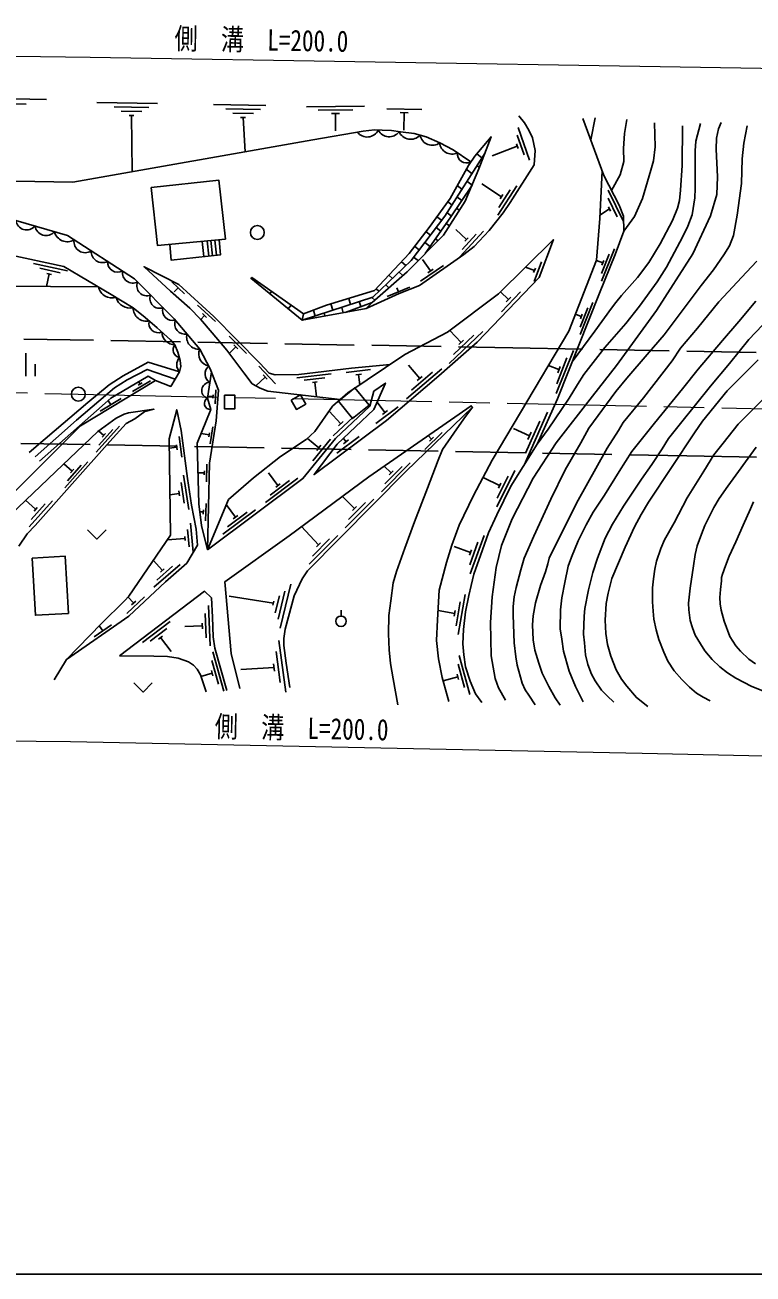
# Model space of a CAD drawing. Units: millimetres at full size, sheet at 1:1000; details may follow other scales. Extents: x 40000 to 680000, y 20000 to 380000.
# Drawn here: x 472705 to 535488, y 205000 to 312800 of the extents above; entities that cross this region are included whole.
import ezdxf
from ezdxf.enums import TextEntityAlignment as Align

# ---------------------------------------------------------------- set-up
doc = ezdxf.new("R2010")
doc.units = ezdxf.units.MM
doc.header["$LTSCALE"] = 1000
doc.linetypes.add('CHAIN', pattern=[18.5, 12, -1.5, 3.5, -1.5])
doc.linetypes.add('DASHED', pattern=[7.5, 6, -1.5])
for name, color, linetype, lineweight in [('M-BGD', 7, 'Continuous', 25), ('M-BMK', 2, 'CHAIN', 13), ('M-BMK-SRVR', 3, 'Continuous', 25), ('M-STR-HTXT', 7, 'Continuous', 13), ('M-TTL-BAND', 7, 'Continuous', 25)]:
    doc.layers.add(name, color=color, linetype=linetype, lineweight=lineweight)
doc.styles.add('ＭＳ ゴシック', font='')
doc.styles.get('ＭＳ ゴシック').set_extended_font_data('MS Gothic')

msp = doc.modelspace()

# ---------------------------------------------------------------- linework, layer by layer
at = {"layer": 'M-BGD'}
for p, q in [((468107, 306518), (474545, 306370)), ((472816, 305960), (469816, 306029)), ((478890, 306107), (484144, 306033)), ((483395, 305683), (480395, 305726)), ((482790, 305332), (480990, 305357)), ((488948, 305931), (493462, 305857)), ((493022, 305504), (490022, 305553)), ((492416, 305154), (490616, 305183)), ((501976, 305784), (496976, 305745)), ((500978, 305477), (497978, 305453)), ((499830, 305168), (499130, 305162)), ((499480, 305165), (499492, 303665)), ((506914, 305508), (503914, 305549)), ((505760, 305224), (505060, 305233)), ((505410, 305228), (505390, 303728)), ((482095, 304982), (481675, 304988)), ((481885, 304985), (481954, 300147)), ((491720, 304805), (491300, 304812)), ((491510, 304808), (491683, 301866)), ((521864, 304796), (521490, 302877)), ((515742, 301591), (515146, 303290)), ((516223, 301124), (515231, 303955)), ((515161, 302341), (513007, 301513)), ((515230, 302143), (515092, 302539)), ((511662, 301678), (512110, 301343)), ((510762, 300353), (511249, 299988)), ((511680, 300666), (511901, 300500)), ((509980, 298940), (510389, 298634)), ((510819, 299311), (511255, 298985)), ((513792, 297979), (512104, 299084)), ((513486, 296393), (515108, 298916)), ((509167, 297550), (509528, 297280)), ((509958, 297957), (510370, 297649)), ((510812, 298317), (510929, 298230)), ((513558, 297060), (514532, 298574)), ((513679, 297802), (513906, 298156)), ((523776, 296241), (522990, 297860)), ((524308, 295832), (522998, 298531)), ((509098, 296603), (509486, 296312)), ((509928, 296981), (510158, 296809)), ((523113, 296920), (522288, 296398)), ((523205, 296731), (523022, 297109)), ((508234, 296249), (508637, 295948)), ((509030, 295654), (509301, 295452)), ((507290, 294958), (507671, 294672)), ((508111, 294343), (508324, 294184)), ((508154, 295310), (508571, 294999)), ((510785, 294288), (509852, 295140)), ((510218, 292776), (512239, 294992)), ((510400, 293421), (511613, 294751)), ((510644, 294133), (510927, 294443)), ((487974, 294127), (488118, 292805)), ((488422, 294171), (488565, 292854)), ((488735, 294201), (488877, 292888)), ((489082, 294234), (489224, 292925)), ((506315, 293689), (506706, 293397)), ((507189, 294034), (507651, 293688)), ((522419, 290698), (523541, 293480)), ((476383, 291588), (473451, 292218)), ((505184, 292371), (505546, 292031)), ((506223, 292759), (506612, 292468)), ((507668, 291570), (506985, 292556)), ((516608, 290673), (517240, 292358)), ((522535, 292268), (522001, 292484)), ((522421, 291344), (523094, 293013)), ((522457, 292073), (522614, 292463)), ((475734, 291420), (473974, 291799)), ((474791, 291316), (474557, 290227)), ((474996, 291272), (474586, 291361)), ((504090, 291203), (504388, 290923)), ((504967, 291477), (505283, 291180)), ((506818, 290689), (508791, 292056)), ((507438, 291410), (507898, 291729)), ((516643, 291621), (515883, 291905)), ((516570, 291424), (516717, 291817)), ((486448, 289598), (485370, 290641)), ((485909, 290119), (485575, 289774)), ((502996, 290035), (503231, 289815)), ((503810, 290369), (504079, 290116)), ((503941, 289378), (505883, 290178)), ((504912, 289778), (504775, 290111)), ((493974, 289801), (493816, 289609)), ((500623, 289195), (500778, 288679)), ((501538, 288929), (501669, 288494)), ((502625, 289286), (502875, 289052)), ((514403, 289104), (513719, 289760)), ((513789, 288030), (515450, 289763)), ((514209, 288902), (514597, 289306)), ((489127, 287195), (487573, 288608)), ((488370, 287559), (488007, 287889)), ((495656, 288615), (495403, 288307)), ((496722, 287862), (496616, 287312)), ((497585, 288187), (497737, 287680)), ((498497, 287930), (498574, 287675)), ((499093, 288727), (499258, 288180)), ((500018, 288429), (500156, 287969)), ((502649, 288852), (500304, 287996)), ((500916, 288220), (500948, 288115)), ((520680, 287644), (520179, 287844)), ((520569, 286719), (521236, 288391)), ((520570, 286073), (521682, 288859)), ((520602, 287449), (520758, 287839)), ((488188, 287724), (487877, 287381)), ((496977, 287430), (496992, 287381)), ((491797, 284441), (490326, 285940)), ((509294, 283596), (512191, 286354)), ((510329, 285409), (509349, 286439)), ((509667, 284365), (511405, 286019)), ((490890, 285022), (490327, 284470)), ((491062, 284848), (490718, 285197)), ((510126, 285216), (510532, 285602)), ((518512, 280994), (519994, 284710)), ((472790, 282481), (472790, 284474)), ((473590, 282481), (473590, 283527)), ((518557, 281838), (519447, 284067)), ((494319, 281827), (492863, 283341)), ((493588, 282241), (493248, 282594)), ((499119, 282694), (496140, 282336)), ((502488, 283053), (500402, 282811)), ((501723, 282662), (501236, 282606)), ((501479, 282634), (501582, 281755)), ((505615, 280543), (508665, 283131)), ((506751, 282294), (505781, 283438)), ((506030, 281289), (507860, 282842)), ((506538, 282113), (506965, 282476)), ((518751, 283052), (517850, 283412)), ((518647, 282792), (518855, 283312)), ((481976, 281168), (483515, 282102)), ((482457, 281705), (482816, 281923)), ((482636, 281814), (482518, 282009)), ((493418, 282417), (492621, 281651)), ((498555, 282354), (496768, 282140)), ((497902, 282004), (497485, 281954)), ((497694, 281979), (497845, 280717)), ((479200, 279483), (480995, 280572)), ((480098, 280028), (479880, 280387)), ((488922, 280728), (488464, 280758)), ((488913, 280588), (488931, 280868)), ((489092, 280116), (489171, 281313)), ((499954, 278383), (498925, 279475)), ((502970, 278394), (504891, 279833)), ((503751, 279354), (503071, 280261)), ((503527, 279186), (503975, 279521)), ((515745, 274823), (517780, 279390)), ((478850, 275941), (480865, 278164)), ((499286, 277342), (501033, 278988)), ((499750, 278191), (500158, 278575)), ((515878, 275859), (517099, 278599)), ((479502, 277375), (479053, 277782)), ((479075, 276547), (480284, 277880)), ((479361, 277219), (479643, 277531)), ((486222, 275497), (485989, 277282)), ((488580, 277417), (487896, 277529)), ((488552, 277245), (488608, 277590)), ((488666, 276643), (488908, 278124)), ((498053, 276306), (497055, 277116)), ((497529, 275185), (499042, 277048)), ((499612, 275855), (501533, 277294)), ((500393, 276814), (500162, 277123)), ((507181, 276162), (508693, 277620)), ((507771, 277064), (507482, 277363)), ((507594, 276894), (507947, 277234)), ((516215, 277351), (514845, 277962)), ((516072, 277031), (516357, 277671)), ((485808, 276350), (485144, 276264)), ((485835, 276142), (485781, 276559)), ((497876, 276089), (498229, 276523)), ((500169, 276646), (500617, 276982)), ((476775, 274303), (476062, 274936)), ((476139, 272862), (478130, 275106)), ((503445, 272514), (505908, 275001)), ((476357, 273470), (477552, 274817)), ((476636, 274146), (476915, 274460)), ((486826, 270984), (486367, 273949)), ((488166, 274140), (487635, 274152)), ((488162, 273965), (488171, 274314)), ((488359, 273385), (488394, 274884)), ((494522, 273061), (493716, 274144)), ((504293, 274137), (503694, 274731)), ((503746, 273201), (505223, 274694)), ((504120, 273963), (504465, 274312)), ((513399, 271209), (514945, 274349)), ((513439, 271970), (514367, 273854)), ((486437, 271531), (486162, 273310)), ((493442, 271583), (496248, 273674)), ((493842, 272218), (495526, 273472)), ((494326, 272915), (494719, 273208)), ((513634, 273045), (512288, 273707)), ((513526, 272825), (513742, 273264)), ((473621, 271001), (472742, 271777)), ((473078, 269480), (475063, 271729)), ((486003, 272375), (485197, 272250)), ((486036, 272168), (485971, 272583)), ((501126, 271066), (500060, 272122)), ((500321, 269401), (502783, 271888)), ((473250, 270128), (474441, 271478)), ((473482, 270844), (473760, 271159)), ((488087, 270769), (487792, 270776)), ((488083, 270594), (488091, 270944)), ((488280, 270014), (488315, 271513)), ((489777, 268852), (492584, 270943)), ((490858, 270331), (490059, 271403)), ((490177, 269487), (491861, 270742)), ((500600, 270109), (502078, 271601)), ((500953, 270892), (501298, 271240)), ((487201, 267299), (486985, 269790)), ((490661, 270184), (491054, 270477)), ((498013, 267922), (496558, 269502)), ((486495, 268493), (485001, 268363)), ((486510, 268318), (486480, 268667)), ((486859, 267771), (486729, 269266)), ((497208, 266256), (499670, 268744)), ((497487, 266965), (498965, 268457)), ((511098, 265435), (512292, 268725)), ((497840, 267748), (498185, 268096)), ((511131, 267285), (509721, 267797)), ((511047, 267055), (511215, 267515)), ((511055, 266196), (511771, 268169)), ((484553, 265715), (483772, 266611)), ((483818, 264277), (486078, 266249)), ((484072, 264897), (485429, 266081)), ((484395, 265577), (484712, 265853)), ((495636, 264539), (494705, 260731)), ((481492, 262001), (483023, 263438)), ((482073, 262917), (481592, 263429)), ((481894, 262749), (482252, 263084)), ((494122, 262892), (490320, 263509)), ((494080, 262722), (494163, 263062)), ((494293, 262078), (494649, 263535)), ((494524, 261506), (495118, 263935)), ((510067, 260191), (510653, 263641)), ((488336, 259900), (488256, 261998)), ((488662, 259212), (488529, 262709)), ((499958, 261787), (499958, 262296)), ((509768, 262017), (508327, 262262)), ((509727, 261775), (509810, 262258)), ((509888, 260931), (510240, 263002)), ((478679, 259997), (480154, 261028)), ((479417, 260513), (479142, 260906)), ((485227, 261312), (482839, 259496)), ((487996, 260938), (486497, 260881)), ((488005, 260693), (487986, 261183)), ((484931, 260710), (483498, 259620)), ((484564, 260053), (484229, 259799)), ((484397, 259926), (485304, 258732)), ((494723, 256055), (494353, 258730)), ((495203, 255213), (494586, 259670)), ((489394, 255917), (488826, 257939)), ((489843, 255316), (488897, 258686)), ((494224, 257031), (494138, 257655)), ((511072, 255015), (510161, 258394)), ((488850, 256855), (487875, 256581)), ((488917, 256619), (488784, 257091)), ((494181, 257343), (491313, 257169)), ((510101, 256312), (509973, 256785)), ((510600, 255613), (510054, 257640)), ((510037, 256548), (508768, 256206))]:
    msp.add_line(p, q, dxfattribs=at)
for points in [[(446199, 306950), (453153, 302380), (457083, 300666), (458512, 299928), (459679, 298928), (463089, 291231), (466559, 290297), (479052, 290188)], [(502122, 288333), (504981, 289611), (506717, 290327), (510543, 292977), (511450, 293682), (512721, 295075), (513935, 296579), (514549, 297492), (516627, 300722), (516700, 301960), (516460, 303050), (516147, 303725), (515786, 304354), (515306, 304960)], [(514135, 254513), (513552, 255578), (513253, 256403), (512912, 258364), (512855, 261235), (512998, 263448), (513340, 265978), (513795, 267882), (514706, 270178), (516541, 273674), (518506, 276737), (521634, 280759), (523714, 283398), (527156, 288144), (530301, 293042), (531822, 296325), (532357, 298173), (532428, 299699), (532322, 302076), (532350, 303036), (532512, 303846), (532745, 304377)], [(534987, 304085), (534697, 302607), (534568, 301257), (534484, 299110), (534124, 296378), (533803, 294644), (533468, 293733), (532965, 292959), (532082, 291665), (531017, 290330), (529304, 288025), (527814, 286066), (526350, 284356), (524617, 282306), (523670, 281153), (521337, 277992), (520650, 276726), (519299, 274405), (518046, 271889), (516595, 268677), (515756, 266776), (515460, 265776), (515060, 264255), (514898, 263432), (514819, 262612), (514819, 261863), (514888, 259464), (515031, 258257), (515154, 257543), (515583, 255981), (515849, 255420), (516145, 254952), (516702, 254129)], [(530960, 304287), (530551, 302775), (530487, 301943), (530487, 300122), (530515, 298683), (530458, 297880), (530243, 296425), (529870, 295436), (529411, 294475), (528025, 291903), (527229, 290641), (525686, 288544), (524531, 287024), (522722, 284964), (520899, 282644), (520361, 281784), (519644, 280587), (517835, 277917), (516878, 276628)], [(529410, 304102), (529367, 300684), (529224, 298543), (529153, 297650), (528985, 296986), (528560, 295933), (527487, 293909), (526504, 292307), (525530, 291006), (524138, 289462), (523651, 288860), (523279, 288356), (521852, 286361), (519888, 283716)], [(520804, 304716), (522633, 299813), (523959, 297243), (524306, 296293), (524360, 294999)], [(524595, 304637), (524410, 303444), (524330, 302145), (524357, 301032), (524039, 299866), (523296, 298528)], [(527006, 304355), (527049, 302271), (526896, 301071), (526689, 300280), (525946, 297836), (525280, 296276), (524360, 294999)], [(466982, 299397), (476844, 299245), (497531, 302899), (501882, 303647), (502847, 303746), (503521, 303708), (504311, 303679), (505091, 303573), (506261, 303427), (507301, 303138), (508476, 302637), (509622, 302012), (511158, 300992)], [(512378, 301764), (508911, 296310), (506002, 292468), (502707, 289313), (496616, 287312)], [(522483, 300217), (522273, 296104), (522006, 292494), (519597, 286362), (515447, 279356), (513006, 275250), (511390, 272201), (510149, 269631), (509522, 267915), (509044, 266395), (508424, 264007), (508283, 261464), (508197, 259677), (508353, 258102), (508691, 256483), (509264, 254399)], [(511255, 298986), (509373, 296142), (507229, 293086)], [(467182, 298495), (469427, 297966), (471920, 295923), (476359, 294627), (482144, 290888), (485560, 287449), (487779, 284807), (488681, 283122), (489379, 281278), (489205, 278636), (488606, 274973), (488431, 267512)], [(524360, 294999), (523606, 292998), (522254, 289647), (518619, 280534), (516878, 276628), (514613, 272996), (513400, 270534), (512681, 268955), (512169, 267506), (511403, 265397), (511186, 264422), (510975, 263555), (510686, 262161), (510527, 260616), (510477, 259388), (510556, 258451), (510707, 257397), (511105, 256169), (511560, 255071), (512102, 254327)], [(468179, 294010), (468588, 293761), (469233, 293543), (471245, 293000), (476046, 291967), (480128, 289551), (482035, 288390), (483076, 287559), (484117, 286666), (485267, 285634), (485632, 285207), (485888, 284562), (486083, 283836), (486153, 283316), (486036, 282865), (485275, 281600), (483962, 282128), (477482, 278194), (474154, 274875), (466165, 266913), (465333, 262968), (464865, 260883), (464226, 256586)], [(485193, 293859), (485318, 292502), (489574, 292963), (489448, 294269)], [(535805, 292406), (534939, 291471), (532543, 288898), (530700, 286644), (529229, 284918), (528509, 283812), (526057, 280615), (524288, 278502), (523877, 277790), (522913, 276286), (520254, 271527), (517909, 266781), (517783, 266293), (517601, 265592), (517161, 264418), (516739, 262933), (516539, 261804), (516482, 261038), (516522, 259721), (516676, 258850), (517012, 257718), (517309, 256863), (517868, 255701), (518427, 254722), (518866, 254090)], [(499883, 280479), (493661, 281207), (492976, 281450), (492306, 281831), (491575, 282790), (490124, 284744), (488844, 286221), (487854, 287408), (486910, 288367), (485250, 289829), (482981, 291929), (485966, 290392), (488981, 287652), (492957, 283603), (493764, 282750), (494266, 282598), (496307, 282628), (500876, 283176), (504191, 283508)], [(535734, 288968), (534275, 287195), (532844, 285561), (530755, 283106), (529412, 281391), (527001, 278439), (525030, 275995), (523939, 274252), (522669, 272217), (521698, 270743), (521114, 269666), (520413, 268280), (519837, 266872), (519551, 266095), (519267, 264694), (518989, 263352), (518901, 262319), (518872, 260685), (518996, 259795), (519142, 258766), (519624, 257039), (520171, 255705), (520843, 254392)], [(536907, 287531), (535131, 285648), (533471, 283591), (531823, 281621), (529222, 278393), (528194, 277117), (527648, 276226), (526775, 274876), (525861, 273587), (524307, 271279), (523367, 269715), (522741, 268508), (522069, 266789), (521672, 265540), (521289, 264038), (520973, 262446), (520939, 261775), (520877, 260216), (520960, 259472), (521042, 258429), (521249, 257595), (521568, 256760), (521878, 256209), (522425, 255390), (522908, 254903), (523473, 254342)], [(486036, 282865), (483320, 283707), (481178, 282529), (479953, 281749), (478132, 280204), (474443, 277068), (473075, 275898)], [(535929, 283897), (533264, 281215), (531132, 278616), (530437, 277604), (526472, 271629), (525847, 270556), (525274, 269479), (524453, 267719), (523319, 265020), (522989, 263757), (522833, 262874), (522746, 261431), (522808, 260274), (522945, 259334), (523231, 258321), (523693, 257146), (524141, 256350), (524601, 255740), (525435, 254745), (526413, 253986)], [(473595, 275531), (477146, 278697), (480410, 281487), (481527, 282176), (483242, 283078), (485656, 282233)], [(473959, 275168), (480119, 280606), (483328, 282482), (483962, 282128)], [(488431, 267512), (487932, 269606), (487708, 271475), (487566, 276703), (488727, 279611), (488439, 280596), (488779, 282862)], [(536505, 280654), (534216, 278337), (532907, 276704), (532108, 275691), (531234, 274279), (529811, 271991), (528691, 269823), (527844, 268370), (527528, 267603), (527179, 266530), (527031, 265824), (526909, 265009), (526830, 264233), (526812, 263016), (526872, 262209), (526942, 261521), (527142, 260592), (527375, 259777), (527798, 258676), (528147, 257888), (528677, 257066), (529337, 256299), (530011, 255644), (530616, 255136), (531183, 254783), (531788, 254463)], [(472164, 267806), (472902, 268894), (473594, 269612), (476770, 273212), (480011, 276864), (481431, 278416), (482167, 278815), (483028, 279427), (483817, 279640), (481626, 279329), (481244, 279205), (480579, 278868), (478973, 277724), (475344, 274248), (470157, 269321)], [(475226, 256287), (476293, 258037), (479273, 261102), (481328, 263140), (481651, 263495), (485243, 268773), (485133, 277076), (485796, 279587), (486175, 277803), (486715, 273661), (487070, 271364), (487463, 269280), (487582, 267908), (486665, 266363), (484815, 264749), (481656, 261785), (476293, 258037)], [(491230, 255525), (490482, 258567), (489941, 264747), (495490, 268710), (502348, 273796), (511189, 279938), (511306, 279803), (505584, 274290), (497070, 265691), (496615, 264994), (495915, 263532), (495440, 261719), (495152, 260644), (495027, 259843), (495039, 259231), (495214, 257730), (495540, 255609)], [(504870, 254134), (504455, 256367), (504221, 257705), (504110, 258873), (504052, 260238), (504093, 261844), (504263, 263098), (504450, 264640), (504730, 265619), (505466, 267646), (506292, 269919), (507405, 272836), (508329, 275239), (508715, 276151), (509688, 277574), (510555, 278816), (511306, 279803)], [(535756, 276370), (533318, 273004), (532563, 271943), (532107, 271144), (531328, 269591), (531051, 268844), (530677, 267858), (530491, 267089), (530364, 266118), (530072, 264202), (529930, 262887), (529945, 262334), (530057, 261405), (530281, 260763), (530513, 260135), (530948, 259382), (531336, 258784), (531964, 258030), (532622, 257410), (533294, 256880), (534004, 256439), (535402, 255699), (536485, 255274)], [(535542, 271651), (535262, 271043), (534653, 269626), (534005, 268194), (533419, 266951), (533116, 266134), (532855, 265396), (532783, 265106), (532776, 264820), (532694, 264078), (532618, 263390), (532654, 262833), (532730, 262309), (532991, 261358), (533489, 260017), (534004, 259220), (534419, 258746), (535115, 258080), (535705, 257672)], [(478108, 269226), (478903, 268431), (479699, 269226)], [(480843, 258355), (488174, 263928), (488798, 263352), (488871, 261694), (488928, 260002), (489089, 259002), (490109, 255368)], [(488338, 255239), (487833, 256703), (487546, 257197), (487230, 257544), (486804, 257830), (485924, 258157), (484993, 258285), (483806, 258335), (480843, 258355)], [(482087, 256015), (482883, 255219), (483678, 256015)]]:
    msp.add_lwpolyline(points, dxfattribs=at)
for points in [[(492261, 291008), (496722, 287862), (498696, 288605), (502848, 289877), (505841, 293073), (507566, 295318), (509361, 297820), (510947, 300686), (511497, 301482), (512902, 303154), (511854, 300374), (510656, 297597), (508803, 294664), (505655, 291509), (502649, 288852), (502122, 288333), (496616, 287312), (492186, 290947)], [(483579, 298785), (489419, 299409), (489984, 294321), (484139, 293757)], [(488431, 267512), (496669, 273651), (499484, 277116), (502437, 279899), (502803, 281192), (503787, 281895), (502785, 279609), (499635, 276623), (497632, 273997), (503873, 278672), (508406, 282518), (511710, 285427), (517052, 291001), (518281, 294282), (513554, 289596), (509148, 286288), (505450, 284354), (500550, 281062), (499216, 279897), (497688, 277717), (496953, 277020), (494746, 275545), (492409, 273718), (490241, 271838)], [(499746, 280327), (501164, 281474), (502375, 279978), (500957, 278830)], [(489909, 280838), (490807, 280838), (490807, 279679), (489909, 279679)], [(495655, 280423), (496459, 280880), (496915, 280076), (496111, 279619)], [(473322, 266782), (476174, 266944), (476455, 262017), (473603, 261854)]]:
    msp.add_lwpolyline(points, close=True, dxfattribs=at)
at = {"layer": 'M-BGD', "linetype": 'DASHED'}
for points in [[(450112, 286104), (514773, 284932), (577604, 283757)], [(449838, 277113), (529793, 275615), (577512, 274660)]]:
    msp.add_lwpolyline(points, dxfattribs=at)
at = {"layer": 'M-BGD'}
for centre, radius in [((492745, 294897), 600), ((499958, 261337), 450)]:
    msp.add_circle(centre, radius, dxfattribs=at)
for centre, radius, start, end in [((502221, 304205), 1075, 217.0241, 333.62919), ((504112, 304179), 1032, 205.9787, 325.24694), ((505973, 304045), 1110, 204.11872, 316.63721), ((507825, 303478), 1063, 190.63278, 307.70623), ((509519, 302703), 1046, 183.57174, 296.68207), ((510778, 301689), 794, 174.26029, 298.62865), ((472847, 296040), 934, 187.25028, 320.19658), ((474527, 295610), 977, 189.88638, 317.56048), ((476349, 295224), 1135, 193.91953, 301.18159), ((477890, 294112), 964, 171.60674, 302.65202), ((479381, 293260), 972, 177.57463, 296.68413), ((480707, 292353), 890, 177.51248, 296.74628), ((482019, 291445), 918, 172.93684, 295.49646), ((480211, 290415), 1181, 191.10227, 287.24593), ((483213, 290286), 865, 157.58332, 292.03109), ((481778, 289626), 1263, 195.5866, 281.75387), ((484301, 289174), 824, 157.81416, 291.80024), ((483177, 288371), 1143, 179.04605, 282.71884), ((485432, 288150), 865, 162.58767, 285.95836), ((484188, 287029), 792, 163.33822, 294.44695), ((486506, 287006), 893, 159.52532, 280.54058), ((485619, 286310), 1103, 180.08236, 270.66884), ((487716, 285881), 1075, 166.67943, 273.38647), ((486166, 284765), 694, 140.44272, 257.42222), ((488743, 284394), 1049, 156.76768, 259.52608), ((486708, 283488), 916, 139.11876, 222.85207), ((489130, 282686), 889, 130.49635, 236.66601), ((488632, 281256), 687, 89.18496, 253.74393), ((488705, 280139), 529, 120.25203, 272.2844)]:
    msp.add_arc(centre, radius, start, end, dxfattribs=at)
at = {"layer": 'M-BMK'}
msp.add_lwpolyline([(389435, 281207), (403954, 282022), (418926, 282206), (477302, 280943), (577540, 278814)], dxfattribs=at)
at = {"layer": 'M-BMK-SRVR'}
msp.add_circle((477302, 280943), 600, dxfattribs=at)
at = {"layer": 'M-STR-HTXT'}
for points in [[(373215, 308210), (382082, 308895), (390659, 309441), (404615, 310289), (420462, 310431), (441951, 310500), (478328, 310012), (527477, 309221), (577869, 308384)], [(382495, 250822), (388882, 251015), (391717, 251288), (404982, 251342), (419571, 251609), (440980, 251317), (476624, 250951), (525921, 249956), (577199, 248822)]]:
    msp.add_lwpolyline(points, dxfattribs=at)
at = {"layer": 'M-TTL-BAND'}
msp.add_line((40000, 205000), (579000, 205000), dxfattribs=at)

# ---------------------------------------------------------------- texts
at = {"layer": 'M-STR-HTXT', "style": 'ＭＳ ゴシック', "width": 0.8}
for rotation, p in [(359.078, (493070, 310050)), (358.844, (496533, 250655))]:
    msp.add_text('側\u3000溝\u3000L=200.0', height=1833, rotation=rotation, dxfattribs=at).set_placement(p, align=Align.BOTTOM_CENTER)

doc.saveas('drawing.dxf')
